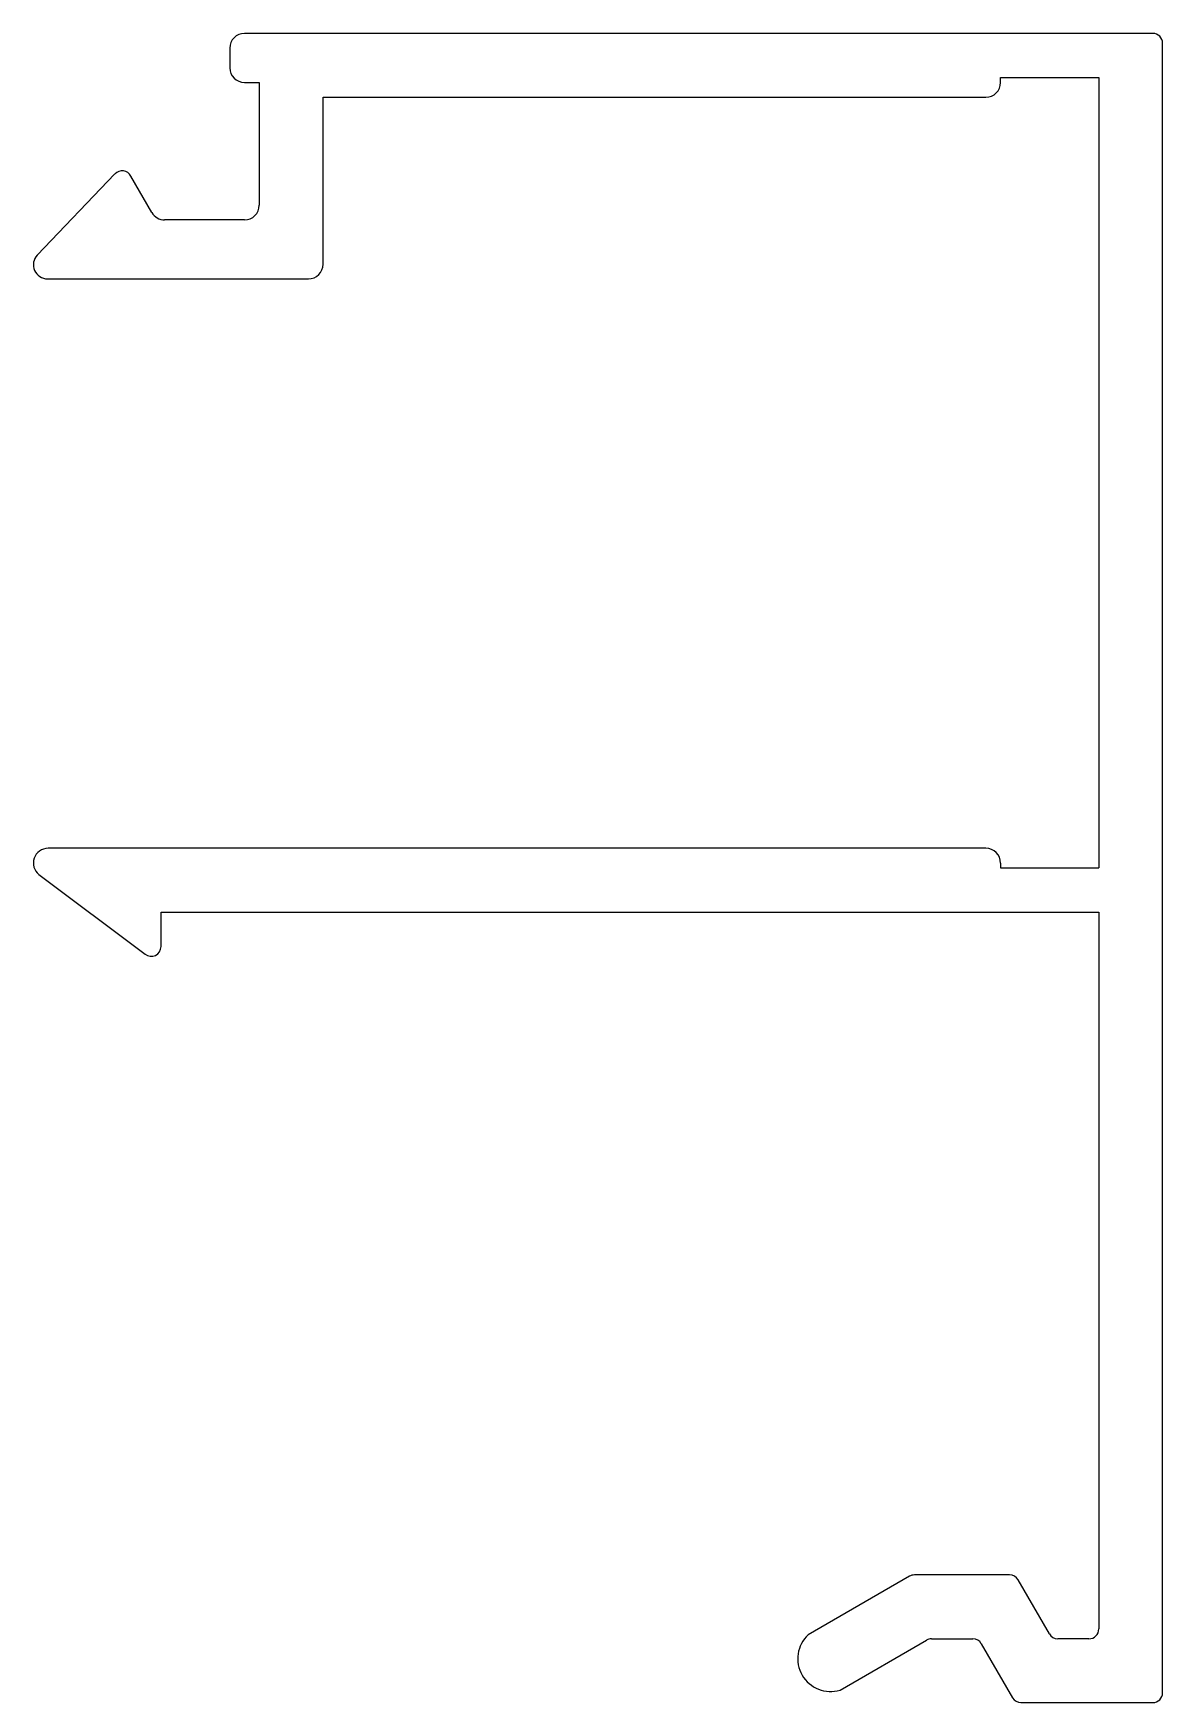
# Model space of a CAD drawing. Extents: x 976.8 to 999.8, y 546.7 to 580.7.
import ezdxf

# ---------------------------------------------------------------- set-up
doc = ezdxf.new("R2010")
doc.units = 0
doc.layers.add('OLCU', color=242, linetype='CONTINUOUS')

msp = doc.modelspace()

# ---------------------------------------------------------------- linework, layer by layer
at = {"layer": 'OLCU', "color": 0}
for p, q in [((999.62, 580.742), (981.12, 580.742)), ((999.62, 580.742), (999.62, 580.742)), ((980.82, 580.442), (980.82, 580.042)), ((999.82, 580.542), (999.82, 580.542)), ((999.82, 546.942), (999.82, 580.542)), ((981.12, 579.742), (981.42, 579.742)), ((981.42, 579.742), (981.42, 577.242)), ((996.52, 579.742), (996.52, 579.842)), ((996.52, 579.842), (998.52, 579.842)), ((998.52, 579.842), (998.52, 563.743)), ((982.72, 579.442), (996.22, 579.442)), ((982.72, 576.042), (982.72, 579.442)), ((978.482, 577.88), (976.899, 576.226)), ((979.233, 577.092), (978.803, 577.837)), ((981.12, 576.942), (979.493, 576.942)), ((977.106, 575.742), (982.42, 575.742)), ((996.22, 564.143), (977.118, 564.143)), ((996.52, 563.843), (996.52, 563.743)), ((996.52, 563.743), (998.52, 563.743)), ((976.934, 563.61), (979.096, 561.985)), ((979.42, 562.142), (979.42, 562.842)), ((979.42, 562.842), (998.52, 562.842)), ((998.52, 562.842), (998.52, 548.242)), ((994.664, 549.315), (992.6, 548.123)), ((996.704, 549.342), (994.764, 549.342)), ((997.513, 548.142), (996.877, 549.242)), ((993.25, 546.998), (995.012, 548.015)), ((995.012, 548.015), (995.012, 548.015)), ((995.112, 548.042), (995.112, 548.042)), ((995.112, 548.042), (995.954, 548.042)), ((995.954, 548.042), (995.954, 548.042)), ((996.127, 547.942), (996.762, 546.842)), ((996.127, 547.942), (996.127, 547.942)), ((998.32, 548.042), (997.686, 548.042)), ((993.25, 546.998), (993.25, 546.998)), ((996.762, 546.842), (996.762, 546.842)), ((996.935, 546.742), (999.62, 546.742)), ((996.935, 546.742), (996.935, 546.742)), ((999.62, 546.742), (999.62, 546.742)), ((999.82, 546.942), (999.82, 546.942))]:
    msp.add_line(p, q, dxfattribs=at)
for centre, radius, start, end in [((981.12, 580.442), 0.3, 90, 180), ((999.62, 580.542), 0.2, 360, 90), ((981.12, 580.042), 0.3, 180, 270), ((996.22, 579.742), 0.3, 270, 0), ((978.627, 577.742), 0.2, 28.3849, 136.2603), ((979.493, 577.242), 0.3, 210, 270), ((981.12, 577.242), 0.3, 270, 0), ((977.106, 576.028), 0.286, 136.2603, 270), ((982.42, 576.042), 0.3, 270, 0), ((977.118, 563.844), 0.299, 90, 231.7681), ((996.22, 563.843), 0.3, 360, 90), ((979.22, 562.142), 0.2, 231.7681, 0), ((994.764, 549.142), 0.2, 90, 119.9991), ((996.704, 549.142), 0.2, 30.0006, 90), ((993.055, 547.636), 0.667, 132.9901, 287.0052), ((997.686, 548.242), 0.2, 210.0006, 270), ((998.32, 548.242), 0.2, 270, 360), ((995.112, 547.842), 0.2, 90.0001, 120), ((995.954, 547.842), 0.2, 30, 90), ((996.935, 546.942), 0.2, 210, 270), ((999.62, 546.942), 0.2, 270, 0)]:
    msp.add_arc(centre, radius, start, end, dxfattribs=at)

doc.saveas('drawing.dxf')
